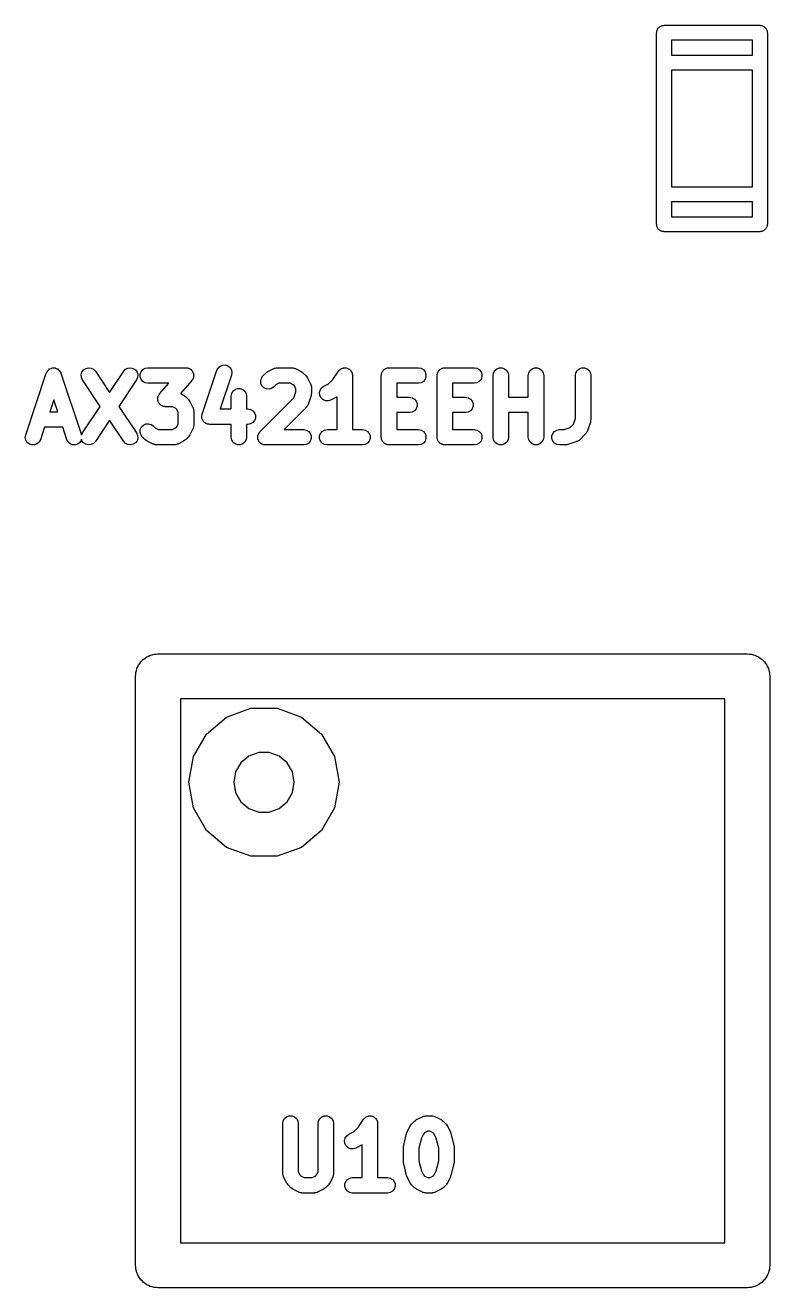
# Model space of a CAD drawing. Extents: x 10 to 287, y -200 to -10.
# Drawn here: x 125.62 to 131.94, y -88.99 to -78.27 of the extents above; entities that cross this region are included whole.
import ezdxf

# ---------------------------------------------------------------- set-up
doc = ezdxf.new("R2010")
doc.units = 0
doc.header["$MEASUREMENT"] = 0
doc.layers.add('BLACK', color=7, linetype='CONTINUOUS')

msp = doc.modelspace()

# ---------------------------------------------------------------- linework, layer by layer
at = {"layer": 'Black'}
for p, q in [((130.98, -78.3372), (130.981, -78.3317)), ((130.98, -79.9628), (130.98, -78.3372)), ((130.981, -78.3262), (130.983, -78.321)), ((130.981, -78.3317), (130.981, -78.3262)), ((130.983, -78.321), (130.984, -78.3155)), ((130.984, -78.3155), (130.987, -78.3107)), ((130.987, -78.3107), (130.989, -78.3054)), ((130.989, -78.3054), (130.992, -78.3012)), ((130.992, -78.3012), (130.995, -78.2964)), ((130.995, -78.2964), (130.999, -78.2928)), ((130.999, -78.2928), (131.003, -78.2886)), ((131.003, -78.2886), (131.008, -78.2858)), ((131.008, -78.2858), (131.012, -78.2822)), ((131.012, -78.2822), (131.017, -78.2803)), ((131.017, -78.2803), (131.022, -78.2775)), ((131.022, -78.2775), (131.027, -78.2766)), ((131.027, -78.2766), (131.033, -78.2747)), ((131.033, -78.2747), (131.038, -78.2747)), ((131.038, -78.2747), (131.044, -78.2737)), ((131.044, -78.2737), (131.856, -78.2737)), ((131.856, -78.2737), (131.862, -78.2747)), ((131.862, -78.2747), (131.867, -78.2747)), ((131.867, -78.2747), (131.873, -78.2766)), ((131.873, -78.2766), (131.878, -78.2775)), ((131.878, -78.2775), (131.883, -78.2803)), ((131.883, -78.2803), (131.888, -78.2822)), ((131.888, -78.2822), (131.892, -78.2858)), ((131.892, -78.2858), (131.897, -78.2886)), ((131.897, -78.2886), (131.901, -78.2928)), ((131.901, -78.2928), (131.905, -78.2964)), ((131.905, -78.2964), (131.908, -78.3012)), ((131.908, -78.3012), (131.911, -78.3054)), ((131.911, -78.3054), (131.913, -78.3107)), ((131.913, -78.3107), (131.916, -78.3155)), ((131.916, -78.3155), (131.917, -78.321)), ((131.917, -78.321), (131.919, -78.3262)), ((131.919, -78.3262), (131.919, -78.3317)), ((131.919, -78.3317), (131.92, -78.3372)), ((131.92, -78.3372), (131.92, -79.9628)), ((131.107, -78.4007), (131.107, -78.5277)), ((131.793, -78.4007), (131.107, -78.4007)), ((131.793, -78.5277), (131.793, -78.4007)), ((131.107, -78.5277), (131.793, -78.5277)), ((131.107, -78.6547), (131.107, -79.6453)), ((131.793, -78.6547), (131.107, -78.6547)), ((131.793, -79.6453), (131.793, -78.6547)), ((131.107, -79.6453), (131.793, -79.6453)), ((131.107, -79.7723), (131.107, -79.8993)), ((131.793, -79.7723), (131.107, -79.7723)), ((131.793, -79.8993), (131.793, -79.7723)), ((131.107, -79.8993), (131.793, -79.8993)), ((130.981, -79.9683), (130.98, -79.9628)), ((130.981, -79.9738), (130.981, -79.9683)), ((130.983, -79.979), (130.981, -79.9738)), ((130.984, -79.9845), (130.983, -79.979)), ((130.987, -79.9893), (130.984, -79.9845)), ((130.989, -79.9945), (130.987, -79.9893)), ((130.992, -79.9988), (130.989, -79.9945)), ((130.995, -80.0036), (130.992, -79.9988)), ((130.999, -80.0072), (130.995, -80.0036)), ((131.003, -80.0114), (130.999, -80.0072)), ((131.008, -80.0142), (131.003, -80.0114)), ((131.012, -80.0178), (131.008, -80.0142)), ((131.017, -80.0197), (131.012, -80.0178)), ((131.022, -80.0225), (131.017, -80.0197)), ((131.027, -80.0234), (131.022, -80.0225)), ((131.033, -80.0253), (131.027, -80.0234)), ((131.038, -80.0253), (131.033, -80.0253)), ((131.044, -80.0263), (131.038, -80.0253)), ((131.856, -80.0263), (131.044, -80.0263)), ((131.862, -80.0253), (131.856, -80.0263)), ((131.867, -80.0253), (131.862, -80.0253)), ((131.873, -80.0234), (131.867, -80.0253)), ((131.878, -80.0225), (131.873, -80.0234)), ((131.883, -80.0197), (131.878, -80.0225)), ((131.888, -80.0178), (131.883, -80.0197)), ((131.892, -80.0142), (131.888, -80.0178)), ((131.897, -80.0114), (131.892, -80.0142)), ((131.901, -80.0072), (131.897, -80.0114)), ((131.905, -80.0036), (131.901, -80.0072)), ((131.908, -79.9988), (131.905, -80.0036)), ((131.911, -79.9945), (131.908, -79.9988)), ((131.913, -79.9893), (131.911, -79.9945)), ((131.916, -79.9845), (131.913, -79.9893)), ((131.917, -79.979), (131.916, -79.9845)), ((131.919, -79.9738), (131.917, -79.979)), ((131.92, -79.9628), (131.919, -79.9683)), ((131.919, -79.9683), (131.919, -79.9738)), ((125.629, -81.7503), (125.803, -81.2263)), ((125.803, -81.2263), (125.804, -81.2247)), ((125.804, -81.2247), (125.805, -81.223)), ((125.805, -81.223), (125.81, -81.2148)), ((125.81, -81.2148), (125.814, -81.2063)), ((125.814, -81.2063), (125.816, -81.2051)), ((125.816, -81.2051), (125.817, -81.2036)), ((125.817, -81.2036), (125.824, -81.1976)), ((125.824, -81.1976), (125.831, -81.1912)), ((125.831, -81.1912), (125.833, -81.1906)), ((125.833, -81.1906), (125.834, -81.1894)), ((125.834, -81.1894), (125.844, -81.1864)), ((125.844, -81.1864), (125.852, -81.1829)), ((125.852, -81.1829), (125.854, -81.1828)), ((125.854, -81.1828), (125.856, -81.1823)), ((125.856, -81.1823), (125.866, -81.1825)), ((125.866, -81.1825), (125.875, -81.1823)), ((125.875, -81.1823), (125.877, -81.1828)), ((125.877, -81.1828), (125.879, -81.1829)), ((125.879, -81.1829), (125.888, -81.1864)), ((125.888, -81.1864), (125.897, -81.1894)), ((125.897, -81.1894), (125.898, -81.1906)), ((125.898, -81.1906), (125.9, -81.1912)), ((125.9, -81.1912), (125.907, -81.1976)), ((125.907, -81.1976), (125.915, -81.2036)), ((125.915, -81.2036), (125.916, -81.2051)), ((125.916, -81.2051), (125.917, -81.2063)), ((125.917, -81.2063), (125.922, -81.2148)), ((125.922, -81.2148), (125.927, -81.223)), ((125.927, -81.223), (125.927, -81.2247)), ((125.927, -81.2247), (125.928, -81.2263)), ((125.928, -81.2263), (126.102, -81.7503)), ((126.1, -81.2398), (126.106, -81.218)), ((126.106, -81.218), (126.12, -81.1997)), ((126.12, -81.1997), (126.139, -81.1871)), ((126.139, -81.1871), (126.161, -81.1817)), ((126.161, -81.1817), (126.183, -81.1842)), ((126.183, -81.1842), (126.204, -81.1943)), ((126.204, -81.1943), (126.22, -81.2107)), ((126.22, -81.2107), (126.34, -81.391)), ((126.34, -81.391), (126.46, -81.2107)), ((126.46, -81.2107), (126.476, -81.1943)), ((126.476, -81.1943), (126.496, -81.1842)), ((126.496, -81.1842), (126.519, -81.1817)), ((126.519, -81.1817), (126.541, -81.1871)), ((126.541, -81.1871), (126.56, -81.1997)), ((126.56, -81.1997), (126.573, -81.218)), ((126.573, -81.218), (126.579, -81.2398)), ((126.6, -81.2357), (126.607, -81.2143)), ((126.607, -81.2143), (126.622, -81.1969)), ((126.622, -81.1969), (126.642, -81.1855)), ((126.642, -81.1855), (126.664, -81.1815)), ((126.664, -81.1815), (126.988, -81.1815)), ((126.988, -81.1815), (126.995, -81.1827)), ((126.995, -81.1827), (127.001, -81.1828)), ((127.001, -81.1828), (127.006, -81.1846)), ((127.006, -81.1846), (127.011, -81.1855)), ((127.011, -81.1855), (127.016, -81.1887)), ((127.016, -81.1887), (127.022, -81.191)), ((127.022, -81.191), (127.026, -81.1943)), ((127.026, -81.1943), (127.031, -81.1969)), ((127.031, -81.1969), (127.035, -81.2018)), ((127.035, -81.2018), (127.04, -81.206)), ((127.04, -81.206), (127.042, -81.2104)), ((127.042, -81.2104), (127.045, -81.2143)), ((127.045, -81.2143), (127.047, -81.2203)), ((127.047, -81.2203), (127.05, -81.2259)), ((127.05, -81.2259), (127.051, -81.2309)), ((127.051, -81.2309), (127.053, -81.2357)), ((127.126, -81.5757), (127.251, -81.2014)), ((127.251, -81.2014), (127.262, -81.1814)), ((127.262, -81.1814), (127.279, -81.1663)), ((127.279, -81.1663), (127.3, -81.1579)), ((127.3, -81.1579), (127.322, -81.1573)), ((127.322, -81.1573), (127.344, -81.1645)), ((127.344, -81.1645), (127.362, -81.1786)), ((127.362, -81.1786), (127.374, -81.198)), ((127.374, -81.198), (127.378, -81.2203)), ((127.378, -81.2203), (127.375, -81.2428)), ((127.641, -81.2506), (127.666, -81.2257)), ((127.666, -81.2257), (127.674, -81.2197)), ((127.674, -81.2197), (127.683, -81.2134)), ((127.683, -81.2134), (127.733, -81.1885)), ((127.733, -81.1885), (127.736, -81.1874)), ((127.736, -81.1874), (127.74, -81.1855)), ((127.74, -81.1855), (127.747, -81.1842)), ((127.747, -81.1842), (127.755, -81.182)), ((127.755, -81.182), (127.758, -81.1822)), ((127.758, -81.1822), (127.762, -81.1815)), ((127.762, -81.1815), (127.887, -81.1815)), ((127.887, -81.1815), (127.89, -81.1822)), ((127.89, -81.1822), (127.894, -81.182)), ((127.894, -81.182), (127.902, -81.1842)), ((127.902, -81.1842), (127.909, -81.1855)), ((127.909, -81.1855), (127.912, -81.1874)), ((127.912, -81.1874), (127.916, -81.1885)), ((127.916, -81.1885), (127.966, -81.2134)), ((127.966, -81.2134), (127.974, -81.2197)), ((127.974, -81.2197), (127.983, -81.2257)), ((127.983, -81.2257), (128.008, -81.2506)), ((128.235, -81.2802), (128.281, -81.2107)), ((128.281, -81.2107), (128.284, -81.2081)), ((128.284, -81.2081), (128.286, -81.2049)), ((128.286, -81.2049), (128.292, -81.1999)), ((128.292, -81.1999), (128.297, -81.1943)), ((128.297, -81.1943), (128.3, -81.1927)), ((128.3, -81.1927), (128.303, -81.1903)), ((128.303, -81.1903), (128.311, -81.1876)), ((128.311, -81.1876), (128.318, -81.1842)), ((128.318, -81.1842), (128.321, -81.1838)), ((128.321, -81.1838), (128.325, -81.1825)), ((128.325, -81.1825), (128.332, -81.1825)), ((128.332, -81.1825), (128.34, -81.1817)), ((128.34, -81.1817), (128.344, -81.1825)), ((128.344, -81.1825), (128.347, -81.1825)), ((128.347, -81.1825), (128.355, -81.1852)), ((128.355, -81.1852), (128.362, -81.1871)), ((128.362, -81.1871), (128.365, -81.1891)), ((128.365, -81.1891), (128.369, -81.1903)), ((128.369, -81.1903), (128.375, -81.1954)), ((128.375, -81.1954), (128.381, -81.1997)), ((128.381, -81.1997), (128.383, -81.2026)), ((128.383, -81.2026), (128.386, -81.2049)), ((128.386, -81.2049), (128.39, -81.2117)), ((128.39, -81.2117), (128.395, -81.218)), ((128.395, -81.218), (128.396, -81.2215)), ((128.396, -81.2215), (128.397, -81.2246)), ((128.397, -81.2246), (128.399, -81.2323)), ((128.399, -81.2323), (128.401, -81.2398)), ((128.646, -81.2357), (128.648, -81.2303)), ((128.648, -81.2303), (128.649, -81.2246)), ((128.649, -81.2246), (128.652, -81.2197)), ((128.652, -81.2197), (128.653, -81.2143)), ((128.653, -81.2143), (128.657, -81.2099)), ((128.657, -81.2099), (128.66, -81.2049)), ((128.66, -81.2049), (128.664, -81.2013)), ((128.664, -81.2013), (128.668, -81.1969)), ((128.668, -81.1969), (128.673, -81.194)), ((128.673, -81.194), (128.677, -81.1903)), ((128.677, -81.1903), (128.683, -81.1884)), ((128.683, -81.1884), (128.688, -81.1855)), ((128.688, -81.1855), (128.693, -81.1845)), ((128.693, -81.1845), (128.699, -81.1825)), ((128.699, -81.1825), (128.705, -81.1825)), ((128.705, -81.1825), (128.71, -81.1815)), ((128.71, -81.1815), (128.96, -81.1815)), ((128.96, -81.1815), (128.982, -81.1855)), ((128.982, -81.1855), (129.002, -81.1969)), ((129.002, -81.1969), (129.016, -81.2143)), ((129.016, -81.2143), (129.024, -81.2357)), ((129.12, -81.2357), (129.122, -81.2303)), ((129.122, -81.2303), (129.123, -81.2246)), ((129.123, -81.2246), (129.126, -81.2197)), ((129.126, -81.2197), (129.128, -81.2143)), ((129.128, -81.2143), (129.131, -81.2099)), ((129.131, -81.2099), (129.134, -81.2049)), ((129.134, -81.2049), (129.139, -81.2013)), ((129.139, -81.2013), (129.142, -81.1969)), ((129.142, -81.1969), (129.147, -81.194)), ((129.147, -81.194), (129.152, -81.1903)), ((129.152, -81.1903), (129.157, -81.1884)), ((129.157, -81.1884), (129.162, -81.1855)), ((129.162, -81.1855), (129.168, -81.1845)), ((129.168, -81.1845), (129.173, -81.1825)), ((129.173, -81.1825), (129.179, -81.1825)), ((129.179, -81.1825), (129.184, -81.1815)), ((129.184, -81.1815), (129.434, -81.1815)), ((129.434, -81.1815), (129.456, -81.1855)), ((129.456, -81.1855), (129.476, -81.1969)), ((129.476, -81.1969), (129.491, -81.2143)), ((129.491, -81.2143), (129.498, -81.2357)), ((129.593, -81.247), (129.597, -81.2246)), ((129.597, -81.2246), (129.608, -81.2049)), ((129.608, -81.2049), (129.626, -81.1903)), ((129.626, -81.1903), (129.647, -81.1825)), ((129.647, -81.1825), (129.67, -81.1825)), ((129.67, -81.1825), (129.691, -81.1903)), ((129.691, -81.1903), (129.709, -81.2049)), ((129.709, -81.2049), (129.72, -81.2246)), ((129.72, -81.2246), (129.724, -81.247)), ((129.892, -81.247), (129.896, -81.2246)), ((129.896, -81.2246), (129.908, -81.2049)), ((129.908, -81.2049), (129.925, -81.1903)), ((129.925, -81.1903), (129.946, -81.1825)), ((129.946, -81.1825), (129.969, -81.1825)), ((129.969, -81.1825), (129.991, -81.1903)), ((129.991, -81.1903), (130.008, -81.2049)), ((130.008, -81.2049), (130.019, -81.2246)), ((130.019, -81.2246), (130.023, -81.247)), ((130.292, -81.247), (130.295, -81.2246)), ((130.295, -81.2246), (130.307, -81.2049)), ((130.307, -81.2049), (130.324, -81.1903)), ((130.324, -81.1903), (130.346, -81.1825)), ((130.346, -81.1825), (130.368, -81.1825)), ((130.368, -81.1825), (130.39, -81.1903)), ((130.39, -81.1903), (130.407, -81.2049)), ((130.407, -81.2049), (130.419, -81.2246)), ((130.419, -81.2246), (130.423, -81.247)), ((126.101, -81.2625), (126.1, -81.2398)), ((126.111, -81.2834), (126.101, -81.2625)), ((126.261, -81.509), (126.111, -81.2834)), ((126.569, -81.2834), (126.418, -81.509)), ((126.578, -81.2626), (126.569, -81.2834)), ((126.579, -81.2398), (126.578, -81.2626)), ((126.6, -81.2584), (126.6, -81.2357)), ((126.607, -81.2798), (126.6, -81.2584)), ((126.622, -81.2972), (126.607, -81.2798)), ((126.642, -81.3086), (126.622, -81.2972)), ((126.664, -81.3125), (126.642, -81.3086)), ((126.844, -81.3125), (126.664, -81.3125)), ((126.765, -81.4035), (126.844, -81.3125)), ((127.038, -81.2902), (126.942, -81.4)), ((127.041, -81.2847), (127.038, -81.2902)), ((127.045, -81.2798), (127.041, -81.2847)), ((127.047, -81.275), (127.045, -81.2798)), ((127.05, -81.2707), (127.047, -81.275)), ((127.051, -81.2644), (127.05, -81.2707)), ((127.053, -81.2584), (127.051, -81.2644)), ((127.053, -81.2357), (127.053, -81.2421)), ((127.053, -81.2421), (127.054, -81.2484)), ((127.054, -81.2484), (127.053, -81.2534)), ((127.053, -81.2534), (127.053, -81.2584)), ((127.375, -81.2428), (127.279, -81.5309)), ((127.622, -81.2912), (127.628, -81.2693)), ((127.624, -81.3139), (127.622, -81.2912)), ((127.633, -81.3345), (127.624, -81.3139)), ((127.628, -81.2693), (127.641, -81.2506)), ((127.65, -81.3506), (127.633, -81.3345)), ((127.751, -81.3258), (127.733, -81.3433)), ((127.777, -81.3125), (127.751, -81.3258)), ((127.871, -81.3125), (127.777, -81.3125)), ((127.898, -81.3258), (127.871, -81.3125)), ((127.908, -81.3358), (127.898, -81.3258)), ((127.921, -81.3623), (127.908, -81.3358)), ((128.008, -81.2506), (128.014, -81.2592)), ((128.014, -81.2592), (128.02, -81.2677)), ((128.02, -81.2677), (128.045, -81.3176)), ((128.045, -81.3176), (128.046, -81.3212)), ((128.046, -81.3212), (128.048, -81.3245)), ((128.048, -81.3245), (128.049, -81.332)), ((128.049, -81.332), (128.052, -81.3394)), ((128.052, -81.3394), (128.051, -81.3431)), ((128.139, -81.3517), (128.157, -81.3382)), ((128.157, -81.3382), (128.197, -81.318)), ((128.197, -81.318), (128.235, -81.2802)), ((128.401, -81.2398), (128.401, -81.2435)), ((128.401, -81.2435), (128.401, -81.247)), ((128.401, -81.247), (128.401, -81.7055)), ((128.645, -81.247), (128.646, -81.2414)), ((128.645, -81.771), (128.645, -81.247)), ((128.646, -81.2414), (128.646, -81.2357)), ((128.96, -81.3125), (128.776, -81.3125)), ((128.776, -81.3125), (128.776, -81.4311)), ((128.982, -81.3086), (128.96, -81.3125)), ((129.002, -81.2972), (128.982, -81.3086)), ((129.016, -81.2798), (129.002, -81.2972)), ((129.024, -81.2584), (129.016, -81.2798)), ((129.024, -81.2357), (129.024, -81.2584)), ((129.119, -81.247), (129.12, -81.2414)), ((129.119, -81.771), (129.119, -81.247)), ((129.12, -81.2414), (129.12, -81.2357)), ((129.434, -81.3125), (129.25, -81.3125)), ((129.25, -81.3125), (129.25, -81.4311)), ((129.456, -81.3086), (129.434, -81.3125)), ((129.476, -81.2972), (129.456, -81.3086)), ((129.491, -81.2798), (129.476, -81.2972)), ((129.498, -81.2584), (129.491, -81.2798)), ((129.498, -81.2357), (129.498, -81.2584)), ((129.593, -81.771), (129.593, -81.247)), ((129.724, -81.247), (129.724, -81.4311)), ((129.892, -81.4311), (129.892, -81.247)), ((130.023, -81.247), (130.023, -81.771)), ((130.292, -81.6107), (130.292, -81.247)), ((130.423, -81.247), (130.423, -81.6213)), ((126.748, -81.4453), (126.749, -81.4404)), ((126.749, -81.4516), (126.748, -81.4453)), ((126.749, -81.4353), (126.751, -81.4293)), ((126.749, -81.4404), (126.749, -81.4353)), ((126.751, -81.4293), (126.753, -81.423)), ((126.753, -81.423), (126.755, -81.4187)), ((126.755, -81.4187), (126.757, -81.4139)), ((126.757, -81.4139), (126.761, -81.409)), ((126.761, -81.409), (126.765, -81.4035)), ((126.942, -81.4), (126.968, -81.413)), ((126.968, -81.413), (126.976, -81.4193)), ((126.976, -81.4193), (126.985, -81.4253)), ((126.985, -81.4253), (127.01, -81.4503)), ((127.372, -81.4217), (127.376, -81.3993)), ((127.372, -81.5309), (127.372, -81.4217)), ((127.376, -81.3993), (127.387, -81.3796)), ((127.387, -81.3796), (127.405, -81.365)), ((127.405, -81.365), (127.426, -81.3572)), ((127.426, -81.3572), (127.449, -81.3572)), ((127.449, -81.3572), (127.47, -81.365)), ((127.47, -81.365), (127.488, -81.3796)), ((127.488, -81.3796), (127.499, -81.3993)), ((127.499, -81.3993), (127.503, -81.4217)), ((127.503, -81.4217), (127.503, -81.5309)), ((127.616, -81.7247), (127.904, -81.4362)), ((127.67, -81.3602), (127.65, -81.3506)), ((127.693, -81.3622), (127.67, -81.3602)), ((127.715, -81.3563), (127.693, -81.3622)), ((127.733, -81.3433), (127.715, -81.3563)), ((127.904, -81.4362), (127.921, -81.3861)), ((127.921, -81.3861), (127.921, -81.3623)), ((128.049, -81.4175), (128.024, -81.4923)), ((128.05, -81.4071), (128.049, -81.4175)), ((128.052, -81.3968), (128.05, -81.4071)), ((128.051, -81.3431), (128.052, -81.3469)), ((128.052, -81.3469), (128.052, -81.3968)), ((128.121, -81.3928), (128.126, -81.3707)), ((128.123, -81.4154), (128.121, -81.3928)), ((128.134, -81.4358), (128.123, -81.4154)), ((128.126, -81.3707), (128.139, -81.3517)), ((128.15, -81.4514), (128.134, -81.4358)), ((128.265, -81.4304), (128.215, -81.4553)), ((128.27, -81.4267), (128.265, -81.4304)), ((128.27, -81.7055), (128.27, -81.4267)), ((128.776, -81.4311), (128.885, -81.4311)), ((128.885, -81.4311), (128.907, -81.435)), ((128.907, -81.435), (128.927, -81.4464)), ((128.927, -81.4464), (128.942, -81.4638)), ((129.25, -81.4311), (129.359, -81.4311)), ((129.359, -81.4311), (129.381, -81.435)), ((129.381, -81.435), (129.401, -81.4464)), ((129.401, -81.4464), (129.416, -81.4638)), ((129.724, -81.4311), (129.892, -81.4311)), ((125.866, -81.4542), (125.832, -81.5558)), ((125.9, -81.5558), (125.866, -81.4542)), ((126.111, -81.7347), (126.261, -81.509)), ((126.418, -81.509), (126.569, -81.7347)), ((126.749, -81.458), (126.749, -81.4516)), ((126.751, -81.4628), (126.749, -81.458)), ((126.752, -81.4678), (126.751, -81.4628)), ((126.755, -81.4734), (126.752, -81.4678)), ((126.757, -81.4794), (126.755, -81.4734)), ((126.76, -81.4833), (126.757, -81.4794)), ((126.763, -81.4877), (126.76, -81.4833)), ((126.768, -81.4919), (126.763, -81.4877)), ((126.772, -81.4968), (126.768, -81.4919)), ((126.776, -81.4994), (126.772, -81.4968)), ((126.78, -81.5027), (126.776, -81.4994)), ((126.786, -81.505), (126.78, -81.5027)), ((126.791, -81.5082), (126.786, -81.505)), ((126.796, -81.5091), (126.791, -81.5082)), ((126.801, -81.5109), (126.796, -81.5091)), ((126.808, -81.5111), (126.801, -81.5109)), ((126.814, -81.5122), (126.808, -81.5111)), ((126.873, -81.5122), (126.814, -81.5122)), ((126.9, -81.5255), (126.873, -81.5122)), ((126.91, -81.5354), (126.9, -81.5255)), ((126.923, -81.5619), (126.91, -81.5354)), ((127.01, -81.4503), (127.016, -81.4588)), ((127.016, -81.4588), (127.022, -81.4673)), ((127.022, -81.4673), (127.047, -81.5172)), ((127.047, -81.5172), (127.048, -81.5208)), ((127.048, -81.5208), (127.05, -81.5241)), ((127.05, -81.5241), (127.051, -81.5316)), ((127.051, -81.5316), (127.054, -81.539)), ((127.054, -81.539), (127.053, -81.5428)), ((127.053, -81.5428), (127.054, -81.5465)), ((127.054, -81.5465), (127.054, -81.6712)), ((127.279, -81.5309), (127.372, -81.5309)), ((127.503, -81.5309), (127.512, -81.5309)), ((127.512, -81.5309), (127.535, -81.5348)), ((127.535, -81.5348), (127.555, -81.5462)), ((127.555, -81.5462), (127.569, -81.5636)), ((128.008, -81.5179), (127.82, -81.7055)), ((128.01, -81.5148), (128.008, -81.5179)), ((128.013, -81.5123), (128.01, -81.5148)), ((128.017, -81.5056), (128.013, -81.5123)), ((128.021, -81.4993), (128.017, -81.5056)), ((128.022, -81.4957), (128.021, -81.4993)), ((128.024, -81.4923), (128.022, -81.4957)), ((128.171, -81.4605), (128.15, -81.4514)), ((128.194, -81.4618), (128.171, -81.4605)), ((128.215, -81.4553), (128.194, -81.4618)), ((128.927, -81.5467), (128.907, -81.5581)), ((128.942, -81.5293), (128.927, -81.5467)), ((128.942, -81.4638), (128.949, -81.4852)), ((128.949, -81.5079), (128.942, -81.5293)), ((128.949, -81.4852), (128.949, -81.5079)), ((129.401, -81.5467), (129.381, -81.5581)), ((129.416, -81.5293), (129.401, -81.5467)), ((129.416, -81.4638), (129.423, -81.4852)), ((129.423, -81.5079), (129.416, -81.5293)), ((129.423, -81.4852), (129.423, -81.5079)), ((125.832, -81.5558), (125.9, -81.5558)), ((126.34, -81.6271), (126.22, -81.8074)), ((126.46, -81.8074), (126.34, -81.6271)), ((126.627, -81.6675), (126.647, -81.6579)), ((126.647, -81.6579), (126.67, -81.6559)), ((126.67, -81.6559), (126.692, -81.6618)), ((126.692, -81.6618), (126.71, -81.6748)), ((126.91, -81.6823), (126.923, -81.6558)), ((126.923, -81.6558), (126.923, -81.5619)), ((127.123, -81.5982), (127.124, -81.5916)), ((127.124, -81.6029), (127.123, -81.5982)), ((127.124, -81.585), (127.125, -81.5805)), ((127.124, -81.5916), (127.124, -81.585)), ((127.124, -81.6078), (127.124, -81.6029)), ((127.126, -81.614), (127.124, -81.6078)), ((127.125, -81.5805), (127.126, -81.5757)), ((127.127, -81.6205), (127.126, -81.614)), ((127.13, -81.6246), (127.127, -81.6205)), ((127.131, -81.6291), (127.13, -81.6246)), ((127.136, -81.6342), (127.131, -81.6291)), ((127.139, -81.6398), (127.136, -81.6342)), ((127.143, -81.6428), (127.139, -81.6398)), ((127.146, -81.6466), (127.143, -81.6428)), ((127.152, -81.6499), (127.146, -81.6466)), ((127.157, -81.654), (127.152, -81.6499)), ((127.162, -81.6555), (127.157, -81.654)), ((127.166, -81.6579), (127.162, -81.6555)), ((127.172, -81.6591), (127.166, -81.6579)), ((127.178, -81.6612), (127.172, -81.6591)), ((127.183, -81.661), (127.178, -81.6612)), ((127.188, -81.6619), (127.183, -81.661)), ((127.372, -81.6619), (127.188, -81.6619)), ((127.372, -81.771), (127.372, -81.6619)), ((127.512, -81.6619), (127.503, -81.6619)), ((127.503, -81.6619), (127.503, -81.771)), ((127.535, -81.6579), (127.512, -81.6619)), ((127.555, -81.6466), (127.535, -81.6579)), ((127.569, -81.6291), (127.555, -81.6466)), ((127.569, -81.5636), (127.577, -81.585)), ((127.577, -81.6078), (127.569, -81.6291)), ((127.577, -81.585), (127.577, -81.6078)), ((128.885, -81.5621), (128.776, -81.5621)), ((128.776, -81.5621), (128.776, -81.7055)), ((128.907, -81.5581), (128.885, -81.5621)), ((129.359, -81.5621), (129.25, -81.5621)), ((129.25, -81.5621), (129.25, -81.7055)), ((129.381, -81.5581), (129.359, -81.5621)), ((129.892, -81.5621), (129.724, -81.5621)), ((129.724, -81.5621), (129.724, -81.771)), ((129.892, -81.771), (129.892, -81.5621)), ((130.247, -81.6888), (130.275, -81.6608)), ((130.275, -81.6608), (130.292, -81.6107)), ((130.419, -81.642), (130.394, -81.7169)), ((130.421, -81.6317), (130.419, -81.642)), ((130.423, -81.6213), (130.421, -81.6317)), ((125.625, -81.7728), (125.629, -81.7503)), ((125.788, -81.6868), (125.753, -81.7918)), ((125.943, -81.6868), (125.788, -81.6868)), ((125.978, -81.7918), (125.943, -81.6868)), ((126.102, -81.7503), (126.103, -81.7525)), ((126.103, -81.7525), (126.111, -81.7347)), ((126.569, -81.7347), (126.578, -81.7555)), ((126.578, -81.7555), (126.579, -81.7782)), ((126.599, -81.7269), (126.601, -81.7042)), ((126.605, -81.7488), (126.599, -81.7269)), ((126.601, -81.7042), (126.61, -81.6836)), ((126.618, -81.7675), (126.605, -81.7488)), ((126.61, -81.6836), (126.627, -81.6675)), ((126.643, -81.7924), (126.618, -81.7675)), ((126.71, -81.6748), (126.728, -81.6923)), ((126.728, -81.6923), (126.754, -81.7055)), ((126.754, -81.7055), (126.873, -81.7055)), ((126.873, -81.7055), (126.9, -81.6923)), ((126.9, -81.6923), (126.91, -81.6823)), ((127.01, -81.7675), (126.985, -81.7924)), ((127.016, -81.7589), (127.01, -81.7675)), ((127.022, -81.7504), (127.016, -81.7589)), ((127.047, -81.7005), (127.022, -81.7504)), ((127.048, -81.6969), (127.047, -81.7005)), ((127.05, -81.6936), (127.048, -81.6969)), ((127.051, -81.6861), (127.05, -81.6936)), ((127.054, -81.6787), (127.051, -81.6861)), ((127.054, -81.6712), (127.053, -81.675)), ((127.053, -81.675), (127.054, -81.6787)), ((127.597, -81.7653), (127.598, -81.7626)), ((127.598, -81.7739), (127.597, -81.7653)), ((127.598, -81.7597), (127.601, -81.7516)), ((127.598, -81.7626), (127.598, -81.7597)), ((127.601, -81.7516), (127.603, -81.7434)), ((127.603, -81.7434), (127.604, -81.741)), ((127.604, -81.741), (127.605, -81.7383)), ((127.605, -81.7383), (127.611, -81.7317)), ((127.611, -81.7317), (127.616, -81.7247)), ((127.82, -81.7055), (127.987, -81.7055)), ((127.987, -81.7055), (128.009, -81.7095)), ((128.009, -81.7095), (128.029, -81.7209)), ((128.029, -81.7209), (128.043, -81.7383)), ((128.043, -81.7383), (128.051, -81.7597)), ((128.051, -81.7597), (128.051, -81.7824)), ((128.122, -81.7597), (128.129, -81.7383)), ((128.122, -81.7824), (128.122, -81.7597)), ((128.129, -81.7383), (128.144, -81.7209)), ((128.144, -81.7209), (128.164, -81.7095)), ((128.164, -81.7095), (128.186, -81.7055)), ((128.186, -81.7055), (128.27, -81.7055)), ((128.401, -81.7055), (128.486, -81.7055)), ((128.486, -81.7055), (128.508, -81.7095)), ((128.508, -81.7095), (128.528, -81.7209)), ((128.528, -81.7209), (128.542, -81.7383)), ((128.542, -81.7383), (128.55, -81.7597)), ((128.55, -81.7597), (128.55, -81.7824)), ((128.776, -81.7055), (128.96, -81.7055)), ((128.96, -81.7055), (128.982, -81.7095)), ((128.982, -81.7095), (129.002, -81.7209)), ((129.002, -81.7209), (129.016, -81.7383)), ((129.016, -81.7383), (129.024, -81.7597)), ((129.024, -81.7597), (129.024, -81.7824)), ((129.25, -81.7055), (129.434, -81.7055)), ((129.434, -81.7055), (129.456, -81.7095)), ((129.456, -81.7095), (129.476, -81.7209)), ((129.476, -81.7209), (129.491, -81.7383)), ((129.491, -81.7383), (129.498, -81.7597)), ((129.498, -81.7597), (129.498, -81.7824)), ((130.093, -81.7597), (130.101, -81.7383)), ((130.093, -81.7824), (130.093, -81.7597)), ((130.101, -81.7383), (130.115, -81.7209)), ((130.115, -81.7209), (130.135, -81.7095)), ((130.135, -81.7095), (130.157, -81.7055)), ((130.157, -81.7055), (130.197, -81.7055)), ((130.197, -81.7055), (130.247, -81.6888)), ((130.378, -81.7425), (130.329, -81.7924)), ((130.381, -81.7394), (130.378, -81.7425)), ((130.383, -81.7369), (130.381, -81.7394)), ((130.387, -81.7302), (130.383, -81.7369)), ((130.391, -81.7239), (130.387, -81.7302)), ((130.392, -81.7202), (130.391, -81.7239)), ((130.394, -81.7169), (130.392, -81.7202)), ((125.63, -81.7951), (125.625, -81.7728)), ((125.642, -81.8145), (125.63, -81.7951)), ((125.66, -81.8286), (125.642, -81.8145)), ((125.681, -81.8358), (125.66, -81.8286)), ((125.704, -81.8352), (125.681, -81.8358)), ((125.725, -81.8269), (125.704, -81.8352)), ((125.742, -81.8118), (125.725, -81.8269)), ((125.753, -81.7918), (125.742, -81.8118)), ((125.989, -81.8118), (125.978, -81.7918)), ((126.006, -81.8269), (125.989, -81.8118)), ((126.027, -81.8352), (126.006, -81.8269)), ((126.05, -81.8358), (126.027, -81.8352)), ((126.071, -81.8286), (126.05, -81.8358)), ((126.089, -81.8145), (126.071, -81.8286)), ((126.101, -81.7951), (126.089, -81.8145)), ((126.103, -81.7877), (126.101, -81.7951)), ((126.106, -81.8001), (126.103, -81.7877)), ((126.12, -81.8184), (126.106, -81.8001)), ((126.139, -81.831), (126.12, -81.8184)), ((126.161, -81.8364), (126.139, -81.831)), ((126.183, -81.8339), (126.161, -81.8364)), ((126.204, -81.8238), (126.183, -81.8339)), ((126.22, -81.8074), (126.204, -81.8238)), ((126.476, -81.8238), (126.46, -81.8074)), ((126.496, -81.8339), (126.476, -81.8238)), ((126.519, -81.8364), (126.496, -81.8339)), ((126.541, -81.831), (126.519, -81.8364)), ((126.56, -81.8184), (126.541, -81.831)), ((126.573, -81.8001), (126.56, -81.8184)), ((126.579, -81.7782), (126.573, -81.8001)), ((126.651, -81.7984), (126.643, -81.7924)), ((126.66, -81.8047), (126.651, -81.7984)), ((126.71, -81.8296), (126.66, -81.8047)), ((126.713, -81.8307), (126.71, -81.8296)), ((126.717, -81.8326), (126.713, -81.8307)), ((126.724, -81.8339), (126.717, -81.8326)), ((126.731, -81.8361), (126.724, -81.8339)), ((126.735, -81.8359), (126.731, -81.8361)), ((126.739, -81.8365), (126.735, -81.8359)), ((126.889, -81.8365), (126.739, -81.8365)), ((126.892, -81.8359), (126.889, -81.8365)), ((126.896, -81.8361), (126.892, -81.8359)), ((126.904, -81.8339), (126.896, -81.8361)), ((126.911, -81.8326), (126.904, -81.8339)), ((126.914, -81.8307), (126.911, -81.8326)), ((126.918, -81.8296), (126.914, -81.8307)), ((126.968, -81.8047), (126.918, -81.8296)), ((126.976, -81.7984), (126.968, -81.8047)), ((126.985, -81.7924), (126.976, -81.7984)), ((127.376, -81.7934), (127.372, -81.771)), ((127.387, -81.8132), (127.376, -81.7934)), ((127.405, -81.8278), (127.387, -81.8132)), ((127.426, -81.8356), (127.405, -81.8278)), ((127.449, -81.8356), (127.426, -81.8356)), ((127.47, -81.8278), (127.449, -81.8356)), ((127.488, -81.8132), (127.47, -81.8278)), ((127.499, -81.7934), (127.488, -81.8132)), ((127.503, -81.771), (127.499, -81.7934)), ((127.598, -81.7824), (127.598, -81.7739)), ((127.599, -81.7851), (127.598, -81.7824)), ((127.599, -81.788), (127.599, -81.7851)), ((127.603, -81.7958), (127.599, -81.788)), ((127.605, -81.8038), (127.603, -81.7958)), ((127.607, -81.806), (127.605, -81.8038)), ((127.609, -81.8086), (127.607, -81.806)), ((127.615, -81.8147), (127.609, -81.8086)), ((127.62, -81.8212), (127.615, -81.8147)), ((127.623, -81.8227), (127.62, -81.8212)), ((127.625, -81.8247), (127.623, -81.8227)), ((127.632, -81.8283), (127.625, -81.8247)), ((127.64, -81.8326), (127.632, -81.8283)), ((127.643, -81.8331), (127.64, -81.8326)), ((127.645, -81.8343), (127.643, -81.8331)), ((127.654, -81.8351), (127.645, -81.8343)), ((127.662, -81.8365), (127.654, -81.8351)), ((127.987, -81.8365), (127.662, -81.8365)), ((128.009, -81.8326), (127.987, -81.8365)), ((128.029, -81.8212), (128.009, -81.8326)), ((128.043, -81.8038), (128.029, -81.8212)), ((128.051, -81.7824), (128.043, -81.8038)), ((128.129, -81.8038), (128.122, -81.7824)), ((128.144, -81.8212), (128.129, -81.8038)), ((128.164, -81.8326), (128.144, -81.8212)), ((128.186, -81.8365), (128.164, -81.8326)), ((128.486, -81.8365), (128.186, -81.8365)), ((128.508, -81.8326), (128.486, -81.8365)), ((128.528, -81.8212), (128.508, -81.8326)), ((128.542, -81.8038), (128.528, -81.8212)), ((128.55, -81.7824), (128.542, -81.8038)), ((128.646, -81.7767), (128.645, -81.771)), ((128.646, -81.7824), (128.646, -81.7767)), ((128.648, -81.7878), (128.646, -81.7824)), ((128.649, -81.7934), (128.648, -81.7878)), ((128.652, -81.7984), (128.649, -81.7934)), ((128.653, -81.8038), (128.652, -81.7984)), ((128.657, -81.8082), (128.653, -81.8038)), ((128.66, -81.8132), (128.657, -81.8082)), ((128.664, -81.8168), (128.66, -81.8132)), ((128.668, -81.8212), (128.664, -81.8168)), ((128.673, -81.8241), (128.668, -81.8212)), ((128.677, -81.8278), (128.673, -81.8241)), ((128.683, -81.8297), (128.677, -81.8278)), ((128.688, -81.8326), (128.683, -81.8297)), ((128.693, -81.8336), (128.688, -81.8326)), ((128.699, -81.8356), (128.693, -81.8336)), ((128.705, -81.8356), (128.699, -81.8356)), ((128.71, -81.8365), (128.705, -81.8356)), ((128.96, -81.8365), (128.71, -81.8365)), ((128.982, -81.8326), (128.96, -81.8365)), ((129.002, -81.8212), (128.982, -81.8326)), ((129.016, -81.8038), (129.002, -81.8212)), ((129.024, -81.7824), (129.016, -81.8038)), ((129.12, -81.7767), (129.119, -81.771)), ((129.12, -81.7824), (129.12, -81.7767)), ((129.122, -81.7878), (129.12, -81.7824)), ((129.123, -81.7934), (129.122, -81.7878)), ((129.126, -81.7984), (129.123, -81.7934)), ((129.128, -81.8038), (129.126, -81.7984)), ((129.131, -81.8082), (129.128, -81.8038)), ((129.134, -81.8132), (129.131, -81.8082)), ((129.139, -81.8168), (129.134, -81.8132)), ((129.142, -81.8212), (129.139, -81.8168)), ((129.147, -81.8241), (129.142, -81.8212)), ((129.152, -81.8278), (129.147, -81.8241)), ((129.157, -81.8297), (129.152, -81.8278)), ((129.162, -81.8326), (129.157, -81.8297)), ((129.168, -81.8336), (129.162, -81.8326)), ((129.173, -81.8356), (129.168, -81.8336)), ((129.179, -81.8356), (129.173, -81.8356)), ((129.184, -81.8365), (129.179, -81.8356)), ((129.434, -81.8365), (129.184, -81.8365)), ((129.456, -81.8326), (129.434, -81.8365)), ((129.476, -81.8212), (129.456, -81.8326)), ((129.491, -81.8038), (129.476, -81.8212)), ((129.498, -81.7824), (129.491, -81.8038)), ((129.597, -81.7934), (129.593, -81.771)), ((129.608, -81.8132), (129.597, -81.7934)), ((129.626, -81.8278), (129.608, -81.8132)), ((129.647, -81.8356), (129.626, -81.8278)), ((129.67, -81.8356), (129.647, -81.8356)), ((129.691, -81.8278), (129.67, -81.8356)), ((129.709, -81.8132), (129.691, -81.8278)), ((129.72, -81.7934), (129.709, -81.8132)), ((129.724, -81.771), (129.72, -81.7934)), ((129.896, -81.7934), (129.892, -81.771)), ((129.908, -81.8132), (129.896, -81.7934)), ((129.925, -81.8278), (129.908, -81.8132)), ((129.946, -81.8356), (129.925, -81.8278)), ((129.969, -81.8356), (129.946, -81.8356)), ((129.991, -81.8278), (129.969, -81.8356)), ((130.008, -81.8132), (129.991, -81.8278)), ((130.019, -81.7934), (130.008, -81.8132)), ((130.023, -81.771), (130.019, -81.7934)), ((130.101, -81.8038), (130.093, -81.7824)), ((130.115, -81.8212), (130.101, -81.8038)), ((130.135, -81.8326), (130.115, -81.8212)), ((130.157, -81.8365), (130.135, -81.8326)), ((130.207, -81.8365), (130.157, -81.8365)), ((130.218, -81.8347), (130.207, -81.8365)), ((130.228, -81.8332), (130.218, -81.8347)), ((130.303, -81.8082), (130.228, -81.8332)), ((130.306, -81.8064), (130.303, -81.8082)), ((130.31, -81.8055), (130.306, -81.8064)), ((130.316, -81.8011), (130.31, -81.8055)), ((130.323, -81.7974), (130.316, -81.8011)), ((130.325, -81.7946), (130.323, -81.7974)), ((130.329, -81.7924), (130.325, -81.7946)), ((126.585, -83.7047), (126.596, -83.692)), ((126.596, -83.692), (126.604, -83.6775)), ((126.604, -83.6775), (126.617, -83.6668)), ((126.617, -83.6668), (126.628, -83.6541)), ((126.628, -83.6541), (126.642, -83.6457)), ((126.642, -83.6457), (126.655, -83.635)), ((126.655, -83.635), (126.67, -83.6293)), ((126.67, -83.6293), (126.685, -83.621)), ((126.685, -83.621), (126.701, -83.6181)), ((126.701, -83.6181), (126.717, -83.6124)), ((126.717, -83.6124), (126.734, -83.6124)), ((126.734, -83.6124), (126.75, -83.6095)), ((126.75, -83.6095), (131.75, -83.6095)), ((131.75, -83.6095), (131.766, -83.6124)), ((131.766, -83.6124), (131.783, -83.6124)), ((131.783, -83.6124), (131.799, -83.6181)), ((131.799, -83.6181), (131.815, -83.621)), ((131.815, -83.621), (131.83, -83.6293)), ((131.83, -83.6293), (131.845, -83.635)), ((131.845, -83.635), (131.858, -83.6457)), ((131.858, -83.6457), (131.872, -83.6541)), ((131.872, -83.6541), (131.883, -83.6668)), ((131.883, -83.6668), (131.896, -83.6775)), ((131.896, -83.6775), (131.904, -83.692)), ((131.904, -83.692), (131.915, -83.7047)), ((126.559, -83.8), (126.562, -83.7836)), ((126.559, -88.8), (126.559, -83.8)), ((126.562, -83.7669), (126.568, -83.7513)), ((126.562, -83.7836), (126.562, -83.7669)), ((126.568, -83.7513), (126.571, -83.7348)), ((126.571, -83.7348), (126.579, -83.7204)), ((126.579, -83.7204), (126.585, -83.7047)), ((131.915, -83.7047), (131.921, -83.7204)), ((131.921, -83.7204), (131.929, -83.7348)), ((131.929, -83.7348), (131.932, -83.7513)), ((131.932, -83.7513), (131.938, -83.7669)), ((131.938, -83.7669), (131.938, -83.7836)), ((131.938, -83.7836), (131.94, -83.8)), ((131.94, -83.8), (131.94, -88.8)), ((126.941, -83.9905), (126.941, -88.6095)), ((131.559, -83.9905), (126.941, -83.9905)), ((131.559, -88.6095), (131.559, -83.9905)), ((127.331, -84.1477), (127.539, -84.072)), ((127.539, -84.072), (127.761, -84.072)), ((127.761, -84.072), (127.969, -84.1477)), ((127.161, -84.2901), (127.331, -84.1477)), ((127.969, -84.1477), (128.139, -84.2901)), ((127.051, -84.4819), (127.161, -84.2901)), ((128.139, -84.2901), (128.249, -84.4819)), ((127.605, -84.4472), (127.522, -84.4777)), ((127.695, -84.4472), (127.605, -84.4472)), ((127.778, -84.4777), (127.695, -84.4472)), ((127.012, -84.7), (127.051, -84.4819)), ((127.453, -84.535), (127.409, -84.6122)), ((127.522, -84.4777), (127.453, -84.535)), ((127.847, -84.535), (127.778, -84.4777)), ((127.891, -84.6122), (127.847, -84.535)), ((128.249, -84.4819), (128.288, -84.7)), ((127.409, -84.6122), (127.393, -84.7)), ((127.907, -84.7), (127.891, -84.6122)), ((127.051, -84.9181), (127.012, -84.7)), ((127.393, -84.7), (127.409, -84.7878)), ((127.891, -84.7878), (127.907, -84.7)), ((128.288, -84.7), (128.249, -84.9181)), ((127.409, -84.7878), (127.453, -84.865)), ((127.453, -84.865), (127.522, -84.9223)), ((127.778, -84.9223), (127.847, -84.865)), ((127.847, -84.865), (127.891, -84.7878)), ((127.161, -85.1099), (127.051, -84.9181)), ((127.522, -84.9223), (127.605, -84.9528)), ((127.605, -84.9528), (127.695, -84.9528)), ((127.695, -84.9528), (127.778, -84.9223)), ((128.249, -84.9181), (128.139, -85.1099)), ((127.331, -85.2523), (127.161, -85.1099)), ((128.139, -85.1099), (127.969, -85.2523)), ((127.539, -85.328), (127.331, -85.2523)), ((127.969, -85.2523), (127.761, -85.328)), ((127.761, -85.328), (127.539, -85.328)), ((127.814, -87.5746), (127.825, -87.5549)), ((127.825, -87.5549), (127.842, -87.5403)), ((127.842, -87.5403), (127.864, -87.5325)), ((127.864, -87.5325), (127.887, -87.5325)), ((127.887, -87.5325), (127.908, -87.5403)), ((127.908, -87.5403), (127.925, -87.5549)), ((127.925, -87.5549), (127.937, -87.5746)), ((128.113, -87.5746), (128.124, -87.5549)), ((128.124, -87.5549), (128.142, -87.5403)), ((128.142, -87.5403), (128.163, -87.5325)), ((128.163, -87.5325), (128.186, -87.5325)), ((128.186, -87.5325), (128.207, -87.5403)), ((128.207, -87.5403), (128.225, -87.5549)), ((128.225, -87.5549), (128.236, -87.5746)), ((128.497, -87.5581), (128.499, -87.5549)), ((128.499, -87.5549), (128.505, -87.5499)), ((128.505, -87.5499), (128.51, -87.5443)), ((128.51, -87.5443), (128.513, -87.5427)), ((128.513, -87.5427), (128.516, -87.5403)), ((128.516, -87.5403), (128.524, -87.5376)), ((128.524, -87.5376), (128.531, -87.5342)), ((128.531, -87.5342), (128.534, -87.5338)), ((128.534, -87.5338), (128.538, -87.5325)), ((128.538, -87.5325), (128.545, -87.5325)), ((128.545, -87.5325), (128.553, -87.5317)), ((128.553, -87.5317), (128.557, -87.5325)), ((128.557, -87.5325), (128.56, -87.5325)), ((128.56, -87.5325), (128.568, -87.5352)), ((128.568, -87.5352), (128.575, -87.5371)), ((128.575, -87.5371), (128.578, -87.5391)), ((128.578, -87.5391), (128.582, -87.5403)), ((128.582, -87.5403), (128.588, -87.5454)), ((128.588, -87.5454), (128.594, -87.5497)), ((128.594, -87.5497), (128.596, -87.5526)), ((128.596, -87.5526), (128.599, -87.5549)), ((128.599, -87.5549), (128.603, -87.5617)), ((128.944, -87.5634), (128.994, -87.5385)), ((128.994, -87.5385), (128.997, -87.5374)), ((128.997, -87.5374), (129.001, -87.5355)), ((129.001, -87.5355), (129.008, -87.5342)), ((129.008, -87.5342), (129.016, -87.532)), ((129.016, -87.532), (129.019, -87.5322)), ((129.019, -87.5322), (129.023, -87.5315)), ((129.023, -87.5315), (129.073, -87.5315)), ((129.073, -87.5315), (129.077, -87.5322)), ((129.077, -87.5322), (129.08, -87.532)), ((129.08, -87.532), (129.088, -87.5342)), ((129.088, -87.5342), (129.095, -87.5355)), ((129.095, -87.5355), (129.099, -87.5374)), ((129.099, -87.5374), (129.102, -87.5385)), ((129.102, -87.5385), (129.152, -87.5634)), ((127.81, -87.597), (127.814, -87.5746)), ((127.81, -88.0212), (127.81, -87.597)), ((127.937, -87.5746), (127.941, -87.597)), ((127.941, -87.597), (127.941, -88.0058)), ((128.109, -87.597), (128.113, -87.5746)), ((128.109, -88.0058), (128.109, -87.597)), ((128.236, -87.5746), (128.24, -87.597)), ((128.24, -87.597), (128.24, -88.0212)), ((128.41, -87.668), (128.448, -87.6302)), ((128.448, -87.6302), (128.494, -87.5607)), ((128.494, -87.5607), (128.497, -87.5581)), ((128.603, -87.5617), (128.608, -87.568)), ((128.608, -87.568), (128.609, -87.5715)), ((128.609, -87.5715), (128.611, -87.5746)), ((128.611, -87.5746), (128.612, -87.5823)), ((128.612, -87.5823), (128.614, -87.5898)), ((128.614, -87.5898), (128.614, -87.5935)), ((128.614, -87.5935), (128.614, -87.597)), ((128.614, -87.597), (128.614, -88.0555)), ((128.865, -87.6676), (128.89, -87.6177)), ((128.89, -87.6177), (128.896, -87.6092)), ((128.896, -87.6092), (128.902, -87.6006)), ((128.902, -87.6006), (128.927, -87.5757)), ((128.927, -87.5757), (128.935, -87.5697)), ((128.935, -87.5697), (128.944, -87.5634)), ((129.039, -87.6625), (129.012, -87.6758)), ((129.057, -87.6625), (129.039, -87.6625)), ((129.084, -87.6758), (129.057, -87.6625)), ((129.152, -87.5634), (129.161, -87.5697)), ((129.161, -87.5697), (129.169, -87.5757)), ((129.169, -87.5757), (129.194, -87.6006)), ((129.194, -87.6006), (129.2, -87.6092)), ((129.2, -87.6092), (129.206, -87.6177)), ((129.206, -87.6177), (129.231, -87.6676)), ((128.334, -87.7428), (128.339, -87.7207)), ((128.336, -87.7654), (128.334, -87.7428)), ((128.347, -87.7858), (128.336, -87.7654)), ((128.339, -87.7207), (128.352, -87.7017)), ((128.352, -87.7017), (128.37, -87.6882)), ((128.37, -87.6882), (128.41, -87.668)), ((128.835, -87.7808), (128.86, -87.681)), ((128.86, -87.681), (128.863, -87.6744)), ((128.863, -87.6744), (128.865, -87.6676)), ((128.985, -87.7197), (128.964, -87.8047)), ((129.002, -87.6858), (128.985, -87.7197)), ((129.012, -87.6758), (129.002, -87.6858)), ((129.094, -87.6858), (129.084, -87.6758)), ((129.111, -87.7197), (129.094, -87.6858)), ((129.132, -87.8047), (129.111, -87.7197)), ((129.231, -87.6676), (129.233, -87.6744)), ((129.233, -87.6744), (129.236, -87.681)), ((129.236, -87.681), (129.261, -87.7808)), ((128.363, -87.8014), (128.347, -87.7858)), ((128.384, -87.8105), (128.363, -87.8014)), ((128.407, -87.8118), (128.384, -87.8105)), ((128.429, -87.8053), (128.407, -87.8118)), ((128.478, -87.7804), (128.429, -87.8053)), ((128.483, -87.7767), (128.478, -87.7804)), ((128.483, -88.0555), (128.483, -87.7767)), ((128.833, -87.7967), (128.834, -87.7888)), ((128.833, -87.9214), (128.833, -87.7967)), ((128.834, -87.7888), (128.835, -87.7808)), ((128.964, -87.8047), (128.964, -87.9134)), ((129.132, -87.9134), (129.132, -87.8047)), ((129.261, -87.7808), (129.262, -87.7888)), ((129.262, -87.7888), (129.263, -87.7967)), ((129.263, -87.7967), (129.263, -87.9214)), ((128.834, -87.9293), (128.833, -87.9214)), ((128.835, -87.9373), (128.834, -87.9293)), ((128.86, -88.0371), (128.835, -87.9373)), ((128.964, -87.9134), (128.985, -87.9984)), ((129.111, -87.9984), (129.132, -87.9134)), ((129.261, -87.9373), (129.236, -88.0371)), ((129.262, -87.9293), (129.261, -87.9373)), ((129.263, -87.9214), (129.262, -87.9293)), ((127.81, -88.025), (127.81, -88.0212)), ((127.81, -88.0287), (127.81, -88.025)), ((127.812, -88.0361), (127.81, -88.0287)), ((127.814, -88.0436), (127.812, -88.0361)), ((127.816, -88.0469), (127.814, -88.0436)), ((127.817, -88.0505), (127.816, -88.0469)), ((127.842, -88.1004), (127.817, -88.0505)), ((127.941, -88.0058), (127.954, -88.0323)), ((127.954, -88.0323), (127.964, -88.0423)), ((127.964, -88.0423), (127.991, -88.0555)), ((127.991, -88.0555), (128.059, -88.0555)), ((128.059, -88.0555), (128.086, -88.0423)), ((128.086, -88.0423), (128.096, -88.0323)), ((128.096, -88.0323), (128.109, -88.0058)), ((128.233, -88.0505), (128.208, -88.1004)), ((128.234, -88.0469), (128.233, -88.0505)), ((128.236, -88.0436), (128.234, -88.0469)), ((128.238, -88.0361), (128.236, -88.0436)), ((128.24, -88.0287), (128.238, -88.0361)), ((128.24, -88.0212), (128.24, -88.025)), ((128.24, -88.025), (128.24, -88.0287)), ((128.335, -88.1097), (128.343, -88.0883)), ((128.343, -88.0883), (128.357, -88.0709)), ((128.357, -88.0709), (128.377, -88.0595)), ((128.377, -88.0595), (128.399, -88.0555)), ((128.399, -88.0555), (128.483, -88.0555)), ((128.614, -88.0555), (128.699, -88.0555)), ((128.699, -88.0555), (128.721, -88.0595)), ((128.721, -88.0595), (128.741, -88.0709)), ((128.741, -88.0709), (128.755, -88.0883)), ((128.755, -88.0883), (128.763, -88.1097)), ((128.863, -88.0437), (128.86, -88.0371)), ((128.865, -88.0505), (128.863, -88.0437)), ((128.89, -88.1004), (128.865, -88.0505)), ((128.985, -87.9984), (129.002, -88.0323)), ((129.002, -88.0323), (129.012, -88.0423)), ((129.012, -88.0423), (129.039, -88.0555)), ((129.039, -88.0555), (129.057, -88.0555)), ((129.057, -88.0555), (129.084, -88.0423)), ((129.084, -88.0423), (129.094, -88.0323)), ((129.094, -88.0323), (129.111, -87.9984)), ((129.231, -88.0505), (129.206, -88.1004)), ((129.233, -88.0437), (129.231, -88.0505)), ((129.236, -88.0371), (129.233, -88.0437)), ((127.848, -88.1089), (127.842, -88.1004)), ((127.854, -88.1175), (127.848, -88.1089)), ((127.879, -88.1424), (127.854, -88.1175)), ((127.887, -88.1484), (127.879, -88.1424)), ((127.896, -88.1547), (127.887, -88.1484)), ((127.946, -88.1796), (127.896, -88.1547)), ((127.949, -88.1807), (127.946, -88.1796)), ((127.953, -88.1826), (127.949, -88.1807)), ((127.96, -88.1839), (127.953, -88.1826)), ((127.968, -88.1861), (127.96, -88.1839)), ((127.971, -88.1859), (127.968, -88.1861)), ((127.975, -88.1865), (127.971, -88.1859)), ((128.075, -88.1865), (127.975, -88.1865)), ((128.079, -88.1859), (128.075, -88.1865)), ((128.082, -88.1861), (128.079, -88.1859)), ((128.09, -88.1839), (128.082, -88.1861)), ((128.097, -88.1826), (128.09, -88.1839)), ((128.101, -88.1807), (128.097, -88.1826)), ((128.104, -88.1796), (128.101, -88.1807)), ((128.154, -88.1547), (128.104, -88.1796)), ((128.162, -88.1484), (128.154, -88.1547)), ((128.171, -88.1424), (128.162, -88.1484)), ((128.196, -88.1175), (128.171, -88.1424)), ((128.202, -88.1089), (128.196, -88.1175)), ((128.208, -88.1004), (128.202, -88.1089)), ((128.335, -88.1324), (128.335, -88.1097)), ((128.343, -88.1538), (128.335, -88.1324)), ((128.357, -88.1712), (128.343, -88.1538)), ((128.377, -88.1826), (128.357, -88.1712)), ((128.399, -88.1865), (128.377, -88.1826)), ((128.699, -88.1865), (128.399, -88.1865)), ((128.721, -88.1826), (128.699, -88.1865)), ((128.741, -88.1712), (128.721, -88.1826)), ((128.755, -88.1538), (128.741, -88.1712)), ((128.763, -88.1324), (128.755, -88.1538)), ((128.763, -88.1097), (128.763, -88.1324)), ((128.896, -88.1089), (128.89, -88.1004)), ((128.902, -88.1175), (128.896, -88.1089)), ((128.927, -88.1424), (128.902, -88.1175)), ((128.935, -88.1484), (128.927, -88.1424)), ((128.944, -88.1547), (128.935, -88.1484)), ((128.994, -88.1796), (128.944, -88.1547)), ((128.997, -88.1807), (128.994, -88.1796)), ((129.001, -88.1826), (128.997, -88.1807)), ((129.008, -88.1839), (129.001, -88.1826)), ((129.016, -88.1861), (129.008, -88.1839)), ((129.019, -88.1859), (129.016, -88.1861)), ((129.023, -88.1865), (129.019, -88.1859)), ((129.073, -88.1865), (129.023, -88.1865)), ((129.077, -88.1859), (129.073, -88.1865)), ((129.08, -88.1861), (129.077, -88.1859)), ((129.088, -88.1839), (129.08, -88.1861)), ((129.095, -88.1826), (129.088, -88.1839)), ((129.099, -88.1807), (129.095, -88.1826)), ((129.102, -88.1796), (129.099, -88.1807)), ((129.152, -88.1547), (129.102, -88.1796)), ((129.161, -88.1484), (129.152, -88.1547)), ((129.169, -88.1424), (129.161, -88.1484)), ((129.194, -88.1175), (129.169, -88.1424)), ((129.2, -88.1089), (129.194, -88.1175)), ((129.206, -88.1004), (129.2, -88.1089)), ((126.941, -88.6095), (131.559, -88.6095)), ((126.562, -88.8164), (126.559, -88.8)), ((126.562, -88.8331), (126.562, -88.8164)), ((126.568, -88.8487), (126.562, -88.8331)), ((131.938, -88.8331), (131.932, -88.8487)), ((131.94, -88.8), (131.938, -88.8164)), ((131.938, -88.8164), (131.938, -88.8331)), ((126.571, -88.8652), (126.568, -88.8487)), ((126.579, -88.8796), (126.571, -88.8652)), ((126.585, -88.8952), (126.579, -88.8796)), ((126.596, -88.908), (126.585, -88.8952)), ((126.604, -88.9225), (126.596, -88.908)), ((126.617, -88.9332), (126.604, -88.9225)), ((126.628, -88.9459), (126.617, -88.9332)), ((126.642, -88.9543), (126.628, -88.9459)), ((131.872, -88.9459), (131.858, -88.9543)), ((131.883, -88.9332), (131.872, -88.9459)), ((131.896, -88.9225), (131.883, -88.9332)), ((131.904, -88.908), (131.896, -88.9225)), ((131.915, -88.8952), (131.904, -88.908)), ((131.921, -88.8796), (131.915, -88.8952)), ((131.929, -88.8652), (131.921, -88.8796)), ((131.932, -88.8487), (131.929, -88.8652)), ((126.655, -88.965), (126.642, -88.9543)), ((126.67, -88.9707), (126.655, -88.965)), ((126.685, -88.979), (126.67, -88.9707)), ((126.701, -88.9819), (126.685, -88.979)), ((126.717, -88.9876), (126.701, -88.9819)), ((126.734, -88.9876), (126.717, -88.9876)), ((126.75, -88.9905), (126.734, -88.9876)), ((131.75, -88.9905), (126.75, -88.9905)), ((131.766, -88.9876), (131.75, -88.9905)), ((131.783, -88.9876), (131.766, -88.9876)), ((131.799, -88.9819), (131.783, -88.9876)), ((131.815, -88.979), (131.799, -88.9819)), ((131.83, -88.9707), (131.815, -88.979)), ((131.845, -88.965), (131.83, -88.9707)), ((131.858, -88.9543), (131.845, -88.965))]:
    msp.add_line(p, q, dxfattribs=at)

doc.saveas('drawing.dxf')
